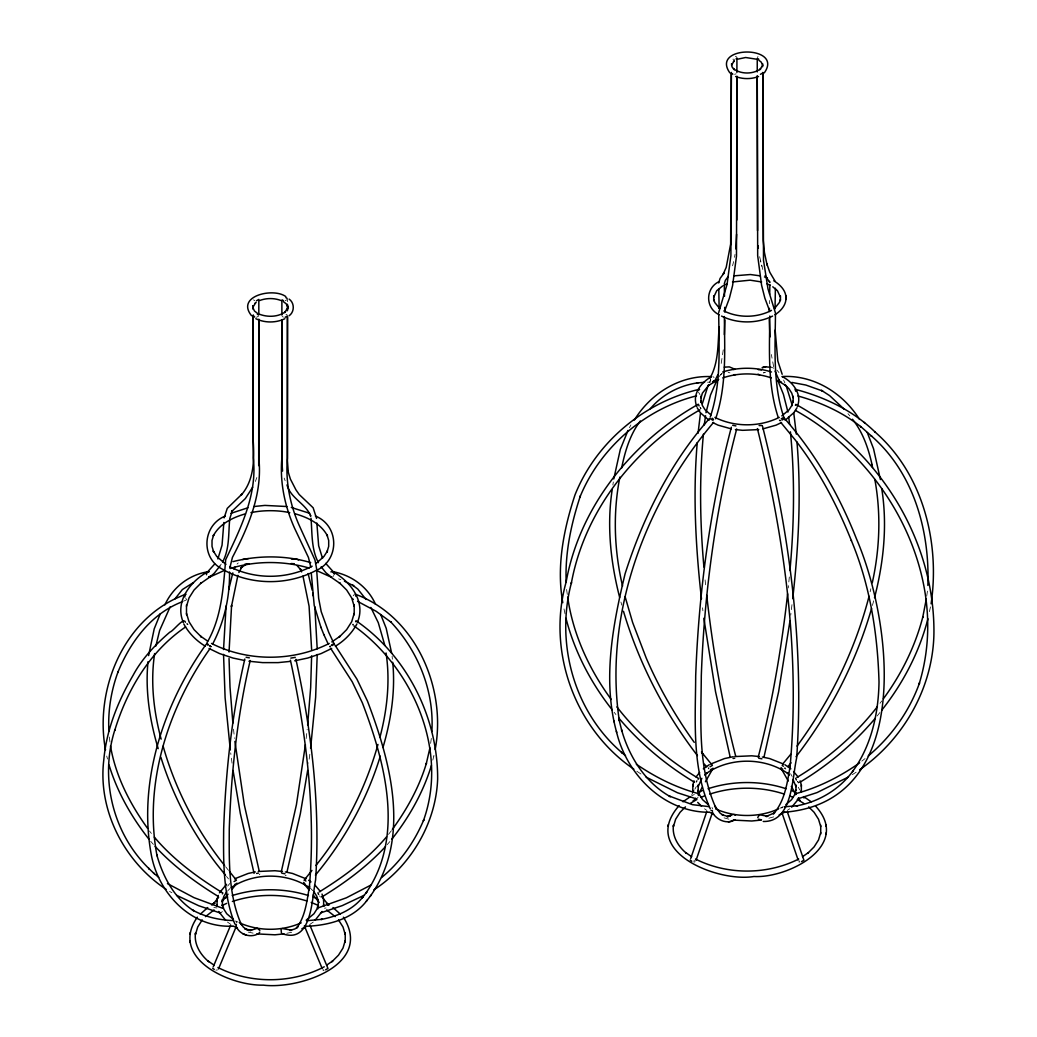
<?xml version="1.0" encoding="UTF-8"?>
<svg xmlns="http://www.w3.org/2000/svg" width="1037" height="1037" viewBox="0 0 1037 1037"><rect width="100%" height="100%" fill="white"/><g stroke="black" fill="none" stroke-linecap="round" stroke-linejoin="round"><path stroke-width="0.75" stroke-dasharray="5 3.75" d="M769.519 303.672L769.571 300.523M723.269 349.806L720.793 366.204M789.326 576.974L788.25 587.94M306.161 738.538L307.172 729.374M791.996 604.662L790.712 615.148M309.83 754.249L308.663 763.089M430.64 743.386L431.444 737.437M926.728 596.068L927.609 589.936M612.88 485.044L613.321 481.998M734.52 257.319L735.039 254.376M929.45 611.636L930.448 606.93M870.147 591.764L870.86 588.757M732.563 265.796L733.613 261.609M432.779 760.134L433.946 755.662L433.712 756.543M872.415 605.427L873.672 600.825M255.374 481.453L256.826 477.526M709.489 382.277L710.786 379.348M352.567 624.896L352.995 623.95M629.459 427.672L630.898 424.924M691.77 794.614L694.064 790.57M694.829 789.222L696.358 786.513M695.983 781.989L696.799 780.563M780.083 419.959L779.513 420.892L780.783 420.841M697.24 798.438L698.082 797.129M708.258 768.806L708.854 767.898M696.371 782.157L697.292 780.77M219.844 566.15L221.218 564.089M221.412 912.677L222.294 911.393M880.037 703.267L881.735 700.986M388.499 834.37L391.416 830.676M877.185 715.958L879.894 712.549M227.699 886.052L229.708 883.55M353.241 595.782L354.239 594.564M332.747 576.779L333.81 575.496M718.589 377.196L721.609 373.592M781.755 808.134L782.741 806.967M387.164 844.675L389.834 841.603M259.25 874.761L259.937 873.971M258.822 315.948L256.476 317.296M757.243 57.476L758.034 56.581M329.546 646.79L330.259 646.038M227.816 890.705L229.929 888.592M237.032 564.089L238.251 562.922M352.813 625.039L353.617 624.339M799.501 860.879L798.84 861.993L799.942 862.006M861.812 761.132L865.052 758.604M323.751 969.608L323.013 970.515L324.062 970.36M309.791 924.447L313.304 922.01M787.264 810.454L789.65 808.795M330.22 645.805L329.416 646.569L330.388 646.258M852.31 774.626L856.16 772.215M720.378 374.746L722.361 373.54M691.692 795.755L694.31 794.498M779.85 808.29L782.52 806.993M329.701 646.971L330.647 646.531M183.445 601.214L186.297 599.956M285.227 875.682L286.16 875.293M773.693 816.884L765.28 819.165M734.572 74.301L736.127 73.834M285.11 300.769L287.469 299.408L287.469 302.648M765.073 372.49L763.413 372.892L765.228 372.464M286.782 933.3L292.499 932.082M216.953 907.945L213.881 907.518M324.451 908.192L326.072 907.971M707.558 382.225L710.539 382.16M780.355 420.452L779.059 419.959M732.848 59.187L734.572 59.342M693.429 861.838L694.868 862.058M728.881 819.165L720.469 816.884M248.206 932.082L253.909 933.3M728.143 372.413L729.944 372.84M215.89 970.113L217.485 969.945M338.606 578.879L340.875 579.67M209.578 645.947L211.444 646.544L209.785 645.429M772.267 367.552L773.835 368.226M235.606 920.96L238.225 922.217M735.414 56.27L736.646 56.983M285.953 314.237L287.184 314.95M253.508 299.9L254.752 300.613M282.155 316.428L283.386 317.141M783.998 768.3L785.89 769.052L784.763 767.328M693.96 860.529L695.192 861.241M209.37 646.116L210.615 646.829M169.562 891.405L171.909 892.766M640.983 774.017L636.122 770.776M704.512 808.795L706.897 810.454M227.401 922.01L230.901 924.447M712.886 376.587L714.078 377.455M185.714 598.492L186.79 599.399M209.837 645.532L211.185 646.958M798.594 783.065L797.297 781.444M309.726 887.542L312.889 890.705M700.001 394.656L698.484 392.103M186.453 623.626L187.464 624.728M707.999 767.717L709.114 768.987M150.702 841.318L153.385 844.403M847.968 413.659L849.809 415.85M776.894 370.092L778.943 372.542M225.586 866.699L228.542 870.38M226.494 876.434L228.477 878.909M614.124 712.276L615.926 714.545M149.471 830.987L151.402 833.437M319.565 895.929L320.446 897.109M700.001 407.437L700.805 408.643M790.622 773.758L792.151 776.454M798.257 787.252L799.786 789.961M187.373 623.418L188.034 624.585M797.829 781.367L798.477 782.585M700.468 407.385L701.103 408.604M783.622 380.073L784.918 382.99M711.991 807.447L712.639 808.964M235.995 921.413L236.63 922.93M284.164 478.096L285.136 480.727M710.267 379.646L710.838 381.253M759.628 256.709L762.804 269.516M620.93 602.043L621.772 605.115M106.72 756.051L107.498 759.032M760.536 260.987L760.834 262.167M761.586 265.161L761.884 266.353M773.654 366.774L771.359 354.537M563.998 608.952L565.334 615.213M566.591 589.47L567.472 595.601M232.055 763.18L230.707 752.914M109.287 737.022L110.091 742.985M702.542 607.799L702.905 610.78M233.506 729.154L234.531 738.357M392.09 656.162L392.401 659.221M705.108 579.942L705.575 584.79"/><path stroke-width="1.5" d="M343.39 917.188C373.838 965.045 298.708 989.544 263.385 985.15C230.46 985.967 168.564 958.616 197.315 917.175M218.263 895.385L217.07 899.351L217.07 906.182L217.07 904.757M223.538 654.373L225.107 697.668L230.318 749.984M229.047 652.014L231.588 605.349L231.42 606.71L237.901 575.341M258.822 319.176L258.822 458.302C262.698 493.495 248.361 526.939 232.431 557.387L229.89 567.654M281.883 320.29L281.883 457.784C279.692 482.075 284.708 506.134 294.599 528.3L308.456 557.491L310.815 567.226M322.04 894.063L323.635 899.351L323.635 906.182L323.635 904.757M679.144 805.58C638.662 851.39 717.734 882.604 753.938 876.498C787.653 878.443 851.546 846.179 816.015 806.566M694.038 780.887L692.82 784.931L692.82 791.866L692.82 790.44M731.331 72.434L730.904 255.517L727.067 284.371L718.693 312.565M736.918 76.155L736.49 256.139L732.576 285.642L729.348 298.384L724.643 310.983M757.243 75.636L757.671 255.646L761.599 285.266L764.852 298.125L769.545 310.633M785.813 299.408C786.889 291.203 780.291 284.76 773.861 280.833M795.962 790.363L795.962 785.203L795.962 786.629L793.033 779.474M800.123 780.887L801.342 784.931L801.342 791.866L801.342 790.44M736.581 234.336L735.842 248.945M736.801 220.038L736.918 77.244M769.376 311.528L769.441 308.391M769.687 294.236L769.856 284.812M769.817 316.052C769.467 349.676 767.497 384.597 778.1 417.055M775.028 308.819L775.391 288.26M223.538 649.538L226.079 606.049M724.928 319.902L724.357 334.627M258.706 465.639L258.822 320.446M719.159 326.668C717.773 344.051 718.81 362.756 709.827 378.388M927.856 585.399C929.865 530.711 913.636 472.418 870.963 435.605L871.741 436.279L860.58 426.427L861.332 427.101C842.796 412.337 820.734 402.291 797.971 395.991M229.527 572.009C229.916 596.988 224.277 621.759 212.715 643.912M223.849 522.492L222.048 545.19L217.874 558.943M229.605 520.367C228.386 534.262 229.501 549.351 222.579 562.028M431.846 731.526C434.412 691.109 418.067 650.86 390.495 621.63L391.234 622.33L376.159 611.299L357.584 601.369M697.24 442.643C692.82 494.688 695.633 547.043 701.479 598.855M789.935 570.544C794.199 524.45 794.977 477.953 790.414 431.846M698.044 433.297L700.429 413.569M703.41 434.153C699.288 478.355 699.936 522.894 703.929 567.096M307.652 724.811L310.659 687.544L311.618 655.838M147.993 661.723C145.102 691.018 149.808 720.585 158.194 748.649M787.614 593.825C781.496 648.851 772.111 703.592 758.19 757.204M792.709 598.686C798.568 546.693 801.407 494.169 796.96 441.956M305.422 744.683L296.426 804.66L281.234 872.039M310.581 748.286L315.637 697.292L317.218 654.464M789.935 621.15L778.593 691.86L763.906 757.464M704.447 423.55L704.266 424.911L705.562 415.746M926.287 599.127L922.697 617.533L922.891 616.652C915.269 646.232 901.477 674.115 883.433 698.705M931.109 603.793C940.144 542.247 922.904 473.481 874.632 431.651M612.206 489.607C606.658 525.59 610.637 562.352 619.659 597.429M307.639 770.465L300.367 813.565L286.925 872.221M148.615 655.591L154.202 628.902L160.32 613.735M154.63 653.556C150.326 682.139 153.67 711.382 161.137 739.148M224.135 517.865L227.246 508.402L242.023 494.066L241.154 495.18C254.195 480.222 254.324 459.935 253.235 441.282L253.235 315.079M229.695 518.824L232.366 510.606L231.523 511.708L245.354 498.551L252.691 487.183M718.693 282.958L720.067 278.46L724.059 273.042L723.204 274.144L726.198 267.39L730.657 244.058L731.331 73.523M724.28 283.801L725.369 280.353L728.285 276.373M613.774 478.951L620.333 449.345L628.02 430.407M619.88 477.085C612.789 513.108 614.176 550.427 622.563 586.099M621.604 468.115C625.013 451.523 629.887 434.646 640.322 420.983M872.298 582.729C879.804 548.871 881.126 513.665 874.839 479.483M429.94 747.858L426.22 763.984L426.453 763.128C419.272 787.07 407.022 809.249 392.349 829.367M435.151 749.531C446.804 688.451 415.902 616.419 355.276 594.201L355.976 596.275M155.848 646.025L159.646 630.431L170.159 606.826M281.118 929.722L281.442 933.015M702.373 403.523L708.18 385.194M705.99 412.7L710.514 394.993L717.189 379.594M228.697 589.651L232.819 572.891M244.836 659.001C231.795 714.739 225.677 771.956 223.668 829.107C223.37 860.632 222.929 893.479 234.595 923.306M250.202 660.53C237.292 715.673 231.251 772.28 229.268 828.809C229.164 860.853 228.179 894.711 241.388 924.641L240.545 923.215L243.41 927.182L246.404 929.346L251.576 930.137L249.917 930.578L257.332 928.284L259.859 930.396M757.736 817.584L759.421 814.719L767.808 816.326L766.11 816.521L774.639 812.775L773.408 813.941C784.944 801.018 787.226 782.715 790.155 766.304L789.974 767.704C800.447 654.088 784.737 538.916 757.399 428.579M874.515 597.753C883.667 562.274 887.568 525.033 881.735 488.673M379.892 737.463C387.151 710.034 390.301 681.166 386.062 652.973M731.357 427.231C709.995 508.441 698.718 592.218 695.684 676.098C695.464 720.235 691.614 767.587 710.28 808.86M736.685 428.981C715.478 509.569 704.304 592.71 701.297 675.943C701.077 719.73 697.253 766.719 715.776 807.654L714.973 806.229L720.184 813.215L723.606 815.393L722.037 814.719L727.157 816.275L732.2 814.875M869.058 596.275C855.097 650.29 830.08 701.206 797.038 746.083M871.573 608.486C856.147 662.125 830.08 712.549 796.027 756.712M927.934 618.791C919.339 652.143 903.046 683.318 881.696 710.28M377.961 744.449C365.594 788.457 344.556 829.885 315.883 865.506M382.964 747.508C391.066 719.963 395.551 690.979 392.712 662.28M186.504 606.282L189.006 597.96L194.049 590.027L201.424 582.651L200.582 583.468L210.07 576.896L224.316 570.454M287.819 307.6L284.708 312.526L285.564 311.709C278.214 317.076 268.026 317.387 259.691 314.328M354.2 613.373L351.699 621.694L346.656 629.628L339.28 637.016L340.123 636.199L331.814 641.942M357.35 622.459C366.23 601.888 350.519 581.407 332.994 571.802M731.526 65.124L734.3 60.742L733.457 61.559M762.636 65.292L759.862 69.673L760.704 68.857C752.875 74.379 741.286 74.379 733.457 68.857L734.3 69.673L731.992 66.822L731.526 63.698M780.433 299.136L779.435 302.441L774.496 308.533L775.339 307.717M793.136 400.969L791.762 405.545L789.001 409.9L781.833 415.863M797.362 406.491C802.132 394.916 793.875 383.21 784.011 377.585M795.962 790.168L794.498 795.029L791.568 799.644L785.877 804.686M820.721 832.633L818.53 839.944L814.097 846.905L807.616 853.386L808.458 852.57L802.495 856.705M431.405 765.462C423.239 792.385 409.096 817.286 391.727 839.322M380.294 756.167C366.981 799.734 344.465 840.139 315.417 875.15M710.254 417.004C721.389 384.04 718.991 348.38 718.719 314.185M715.621 418.779C726.73 385.997 724.682 350.558 724.344 316.518M690.72 858.467L706.754 811.647M696.06 860.308L712.613 811.984M698.342 390.469L699.573 389.393M795.625 794.601L796.04 793.577C818.88 787.355 840.372 776.48 859.647 762.83M798.594 797.673L798.179 798.71L817.052 792.579L848.422 776.985M234.129 569.261L235.049 567.006M238.886 572.541L241.997 566.772L240.791 567.939L246.365 564.128M186.012 594.292L184.664 595.381L184.91 596.949M213.272 966.769L230.577 925.38M218.496 968.947L236.41 926.08M317.892 908.814L318.32 907.803L346.358 897.809L370.715 885.183M717.876 374.733L715.102 380.32L712.743 381.668M355.613 621.682L356.028 620.735C406.958 655.76 438.003 717.604 437.64 779.163C435.929 823.378 410.782 865.882 373.838 889.889M698.121 779.331L698.536 778.411C667.348 759.797 639.207 735.661 616.911 706.923M222.385 893.894L222.812 892.961C197.691 877.535 173.425 859.79 154.319 837.118M795.392 405.298L795.82 404.365C877.808 449.306 934.57 538.423 933.935 632.803C933.274 687.051 903.94 739.005 859.621 769.765M206.972 642.784C221.788 617.443 223.24 587.992 225.703 559.643C240.804 527.898 257.63 494.182 253.235 457.81L253.235 315.429L254.752 317.141M698.549 793.888L702.373 787.135M705.432 781.742L712.315 769.597M164.896 604.869C172.933 587.072 189.732 574.161 209.137 571.607M356.909 623.937C351.958 633.14 344.388 640.775 335.457 646.155M202.202 919.923L197.704 927.013L195.475 934.441L195.475 933.015C193.919 944.331 200.374 954.753 208.8 961.74L207.957 960.923L214.011 965.11M219.468 892.792L226.546 884.328M226.766 891.755L223.888 896.292L222.449 901.049L222.449 899.623L222.449 905.91L222.449 904.484L223.888 909.242L226.766 913.766L233.416 919.443M322.04 911.471L315.092 920.26M796.986 407.774L793.888 412.648L785.139 420.322M696.073 776.972L699.612 772.5M701.855 778.307L698.199 786.629L698.199 785.203L698.199 791.607L698.199 790.168L699.664 795.029L702.593 799.644L708.284 804.686M798.905 798.542L791.685 807.162M370.313 896.175C411.43 838.479 390.586 761.547 367.422 701.012L356.935 679.17L334.99 645.118M105.515 749.932C94.834 692.457 120.823 625.091 175.02 598.829L182.369 589.56L193.362 582.587M634.32 420.076C650.653 393.554 679.741 375.122 711.382 376.625M205.676 644.936C163.211 704.797 137.506 782.507 151.506 855.914C159.115 894.218 191.508 928.037 232.508 926.171M210.278 648.229C168.487 707.104 143.275 783.583 157.028 855.784L156.73 854.592C162.757 876.304 174.164 898.314 193.66 910.732L192.428 910.019C204.872 916.838 219.053 920.091 233.182 920.558M214.698 564.024L206.441 573.15L206.506 574.731M219.844 566.15L214.309 573.163L210.472 576.676L208.994 576.909M212.728 904.614L218.613 897.277M232.081 889.227L236.967 883.135M305.915 926.274C328.431 925.548 353.189 919.132 367.228 900.116M210.472 576.676L211.354 575.548M713.08 768.236L710.734 769.597M695.503 799.294L693.144 800.642M366.372 901.218L371.155 895.087M259.781 932.133L258.719 933.481C250.617 938.472 239.456 934.687 235.917 925.95M877.406 706.638C855.369 735.039 827.643 758.967 796.883 777.478M304.074 880.257L311.943 870.432M221.996 901.71L228.049 894.218M206.791 572.968L207.737 571.802C190.186 581.381 174.475 601.888 183.342 622.459M211.004 575.729L208.657 577.09M782.546 764.217L790.712 754.327M787.939 766.576L791.024 762.843M709.347 418.637C670.006 463.15 643.121 517.372 625.117 573.668C612.724 625.142 602.264 680.259 616.665 732.446C626.854 774.613 663.602 811.997 708.621 812.269M713.573 422.383C645.066 503.321 603.547 614.306 619.296 720.663L619.011 719.497L621.863 731.059L621.565 729.841C629.213 756.88 645.364 782.754 670.382 796.714L669.137 796.001L692.47 804.673L709.217 806.656M713.378 381.927L714.389 380.76M875.228 718.317C853.918 743.607 828.2 765.28 799.851 782.287M386.555 836.833C367.733 859.116 343.973 876.719 319.253 891.924M736.127 58.889L736.918 57.981L736.918 72.434M385.388 846.723C367.059 866.465 345.217 882.681 322.3 896.681M650.329 408.721C662.371 394.397 679.533 385.362 698.005 382.822L696.618 383.003L704.564 382.303M289.142 315.741C294.638 311.852 294.638 302.985 289.142 299.11M764.282 72.875C784.153 45.071 710.008 45.071 729.879 72.875M200.335 914.154L207.75 907.556M205.507 916.63L214.011 909.955M704.745 775.002L706.897 772.85L706.054 773.667C729.62 757.036 764.541 757.036 788.107 773.667L787.264 772.85L789.416 775.002M685.457 806.89L680.065 812.295L675.631 819.256L673.441 826.567L673.441 825.141C671.911 836.276 678.25 846.516 686.546 853.386L685.703 852.57L691.666 856.705M255.141 303.128L255.983 302.324L252.872 307.25L252.872 305.824L252.872 309.026M868.189 755.986C891.34 736.659 909.371 711.304 919.547 682.89L919.171 683.889C951.435 578.594 888.605 462.165 795.535 410.483M381.603 877.522C400.217 862.253 414.554 841.927 423.783 819.774L423.394 820.76C448.852 750.412 412.778 667.802 353.811 625.829M185.584 626.957C149.937 651.21 127.058 689.864 114.718 730.489L114.938 729.62C99.396 778.178 112.657 833.541 149.406 869.045L148.654 868.319L154.254 873.672M781.276 418.779L783.622 417.431C815.095 452.884 838.933 494.48 856.316 538.462L856.432 538.773C892.701 622.55 914.556 802.91 783.311 812.308M710.06 766.745L712.406 765.384L701.466 752.019M234.064 881.554L236.41 880.206L229.527 871.598M225.288 516.05C201.658 525.487 200.439 559.824 224.109 569.974M719.25 281.558C705.121 287.962 705.121 308.339 719.25 314.755M316.116 563.467L323.933 556.467L327.472 550.893L326.94 552.177L328.69 546.382L328.69 540.458L326.94 534.664L327.472 535.948C321.12 523.789 307.937 517.45 295.299 513.846M722.672 285.927L716.723 290.71L713.728 297.165L713.728 295.739L713.728 300.561L713.728 299.136L714.726 302.441L719.665 308.533L718.822 307.73M774.911 314.755C781.522 310.737 787.252 303.685 785.813 295.48M711.278 376.807C701.025 382.497 691.809 394.358 696.799 406.491M231.225 887.594C253.922 872.311 286.782 872.311 309.48 887.594M211.548 904.938L214.089 903.188M306.187 920.208L313.939 913.766L316.816 909.242L318.255 904.484L318.255 905.91L318.255 899.623L318.255 901.049L316.816 896.292L313.939 891.755M326.681 965.11L332.747 960.923L331.905 961.74L338.503 955.142L343.001 948.064L345.23 940.624L345.23 942.05L345.23 933.015L345.23 934.441L343.001 927.013L338.503 919.923M703.319 768.832L709.269 764.71M682.968 801.782L690.448 796.61M690.473 803.325L696.903 799.475M334.264 644.223L331.918 645.584M331.568 645.001L333.914 643.653M699.923 409.861C635.733 446.377 584.635 509.971 571.296 583.468L571.491 582.561C555.184 643.225 574.005 711.849 622.174 752.888L621.409 752.214L625.531 755.779M364.376 895.203L342.197 905.638L320.537 912.923M325.631 969.802L327.977 968.454L309.933 925.289M284.877 318.709C275.894 323.038 264.811 323.038 255.828 318.709M230.966 513.315L247.908 507.78M723.813 285.369L727.274 283.71M771.489 310.387C756.932 317.983 738.551 318.19 723.813 310.931M772.591 316.091C756.867 323.842 737.294 323.842 721.571 316.091M312.163 566.202C286.355 579.411 255.802 579.644 229.851 566.837M718.68 379.464L708.375 385.544L709.217 384.727L702.399 393.14L701.025 397.715L701.025 396.29L701.025 402.395L701.025 400.969L702.399 405.545L705.16 409.9L711.006 414.956M779.267 417.392C759.447 427.27 734.714 427.27 714.895 417.392M781.535 422.526L776.13 425.131L762.934 428.864M329.209 643.446C293.056 661.8 247.649 661.8 211.496 643.446M331.671 648.488L321.172 653.556L307.73 658.041L294.728 660.789M234.647 878.806L248.206 873.452L255.335 871.936M222.255 905.482L226.61 903.383M301.171 922.852C281.934 931.42 258.77 931.42 239.534 922.852M301.858 928.763L306.058 926.728M710.708 764.023L724.513 758.566L733.237 756.712M324.257 966.795C291.734 983.763 250.63 984.048 217.9 967.495M698.225 792.605L702.14 790.712M701.193 797.401L704.058 796.027M778.515 808.938C758.89 817.662 735.272 817.662 715.647 808.938M779.176 814.849L784.892 812.101M798.684 859.038C766.965 875.072 727.196 875.072 695.477 859.038M801.562 861.591L803.921 860.23L787.368 811.906M175.02 598.829L185.092 594.357M182.032 601.849C150.663 613.969 130.027 642.486 117.712 672.676L118.114 671.678C111.102 690.59 107.835 710.954 108.898 731.111M781.989 420.063L784.335 418.702C772.539 384.896 775.222 348.173 775.469 313.031L767.963 288.792L763.504 260.3L762.83 72.94L760.471 74.301M712.769 813.086C717.202 820.293 727.481 824.622 735.155 819.697L733.509 820.098M242.684 559.513L245.691 558.787M290.827 658.106L295.26 657.367M737.527 59.213L745.616 57.502L756.634 59.213M758.54 76.518C751.242 79.292 742.92 79.292 735.622 76.518M259.691 300.51C266.483 297.93 274.222 297.93 281.014 300.51M245.406 513.846C232.768 517.45 219.585 523.789 213.233 535.948L213.752 534.664L212.015 540.458L212.015 546.382L213.752 552.177L213.233 550.893L216.772 556.467L225.91 564.387M722.646 372.011C738.37 367.02 755.792 367.02 771.515 372.011M722.815 377.909C738.37 372.594 755.792 372.594 771.347 377.909M230.071 568.535C255.582 560.628 283.581 560.628 309.195 568.056M224.705 898.068L227.712 897.057M232.236 895.553C256.787 887.841 283.905 887.841 308.456 895.553M232.392 901.451C256.295 893.544 282.855 893.466 306.861 900.972M708.077 788.729C733.12 780.485 761.041 780.485 786.085 788.729M709.749 794.135C733.716 786.227 760.445 786.227 784.413 794.135M256.476 300.769L258.822 299.408L258.822 313.965M285.11 317.296L287.469 315.948L287.469 458.328C285.188 481.427 290.321 505.693 299.434 525.902L314.963 559.954L316.57 568.509L318.644 598.258L321.211 611.661L328.716 632.324L334.199 644.055M698.769 389.445C644.223 402.239 596.418 442.034 575.341 494.04L574.952 495.038C563.635 529.466 556.325 566.539 562.78 602.678M696.527 395.836C644.833 408.954 600.138 447.595 579.994 496.93L580.37 495.932C571.231 523.555 564.958 552.669 566.176 581.9M291.371 558.969L294.612 559.176M294.314 563.752L291.073 563.545M330.868 571.918L332.294 571.568C350.973 574.796 367.746 586.696 375.498 604.247M763.776 367.267L762.117 367.668L765.656 366.826L771.178 367.331M763.997 367.228L765.656 366.826M728.441 821.939L731.772 821.123M758.267 369.626L761.495 369.911M734.196 275.829L750.399 274.52L759.965 275.829M732.511 281.96L750.101 280.171L761.651 281.96M250.915 512.68C262.659 510.035 278.033 510.035 289.79 512.68M232.962 561.626C258.356 555.236 285.564 555.145 310.724 562.611M759.11 425.559L762.104 425.494M733.055 758.475L734.74 758.19M234.608 884.496L236.112 884.237M213.57 903.512L215.074 903.266M256.619 873.439L258.317 873.154M207.309 572.022L208.787 571.789M253.858 506.523L264.902 505.408L286.847 506.523M246.689 558.787L248.387 558.593M249.023 563.934L244.667 564.335M282.388 928.543L291.591 930.202L289.906 930.409L294.897 928.958L297.878 926.806L296.66 927.972C305.565 916.034 306.991 900.31 309.493 886.065L309.324 887.439C315.948 811.427 306.446 734.533 290.438 660.219M733.353 369.47L735.052 369.289L729.296 366.878L724.267 367.15M733.768 374.785L735.466 374.603M761.56 819.852L758.41 819.178M758.734 429.59L742.648 430.316L735.427 429.59M290.243 661.399L278.11 662.617L262.594 662.617L248.945 661.243M734.766 756.569L751.76 755.804L759.395 756.569M760.925 820.086L751.76 821.006L733.237 820.086M258.265 871.482L274.948 870.73L282.44 871.482M283.931 933.896L274.948 934.804L256.774 933.896M306.641 920.739L322.377 919.275L321.003 919.456C336.895 916.501 352.93 909.955 363.028 896.759L362.172 897.861L366.865 891.833L366.022 892.935C405.208 836.289 384.87 761.767 362.315 702.749L352.243 681.827L330.466 648.06M784.102 806.786L797.699 805.736L796.325 805.918C818.958 801.821 839.75 789.3 853.282 770.569L852.44 771.671C871.378 745.966 878.495 713.443 879.013 681.996C877.639 633.814 870.043 585.153 851.325 540.497L851.455 540.795C837.015 504.863 818.906 470.279 795.003 439.675L780.822 422.461M732.666 425.3L735.894 425.909M758.734 758.216L761.962 758.812M281.779 873.18L285.019 873.802M246.093 657.251L249.334 657.834M791.879 382.433L805.801 385.025L822.665 391.027L821.421 390.314L829.652 395.641L844.299 409.291M711.019 810.493L712.458 810.701M731.228 428.864L718.032 425.131L712.626 422.526M291.306 507.469L309.739 513.315M762.376 757.023L769.648 758.566L783.453 764.023M244.538 660.478L232.962 658.041L219.533 653.556L209.033 648.488M285.356 871.936L292.499 873.452L306.058 878.806M763.245 821.473C792.799 822.237 792.009 777.944 796.675 757.866C804.336 646.531 789.857 534.094 762.493 426.168M235.049 924.291L236.423 924.667M282.92 933.87C312.293 943.981 311.839 897.394 315.598 880.024C320.446 806.086 311.735 731.526 295.921 659.312M764.502 276.957L767.367 277.916M316.389 570.454L330.622 576.896L340.123 583.468L339.28 582.651L346.656 590.027L351.699 597.96L354.2 606.282M312.98 897.057L316 898.068M311.204 902.41L318.45 905.482M713.015 420.296L709.775 418.429M295.726 558.749L298.617 559.889M242.788 933.676L245.963 934.985M758.008 374.163L759.602 374.837M733.846 814.486L735.427 815.16M344.414 581.174L353.824 585.905L352.593 585.192L357.804 589.094L366.061 599.477M766.887 283.71L770.348 285.369M776.739 380.073L785.787 385.544L784.944 384.727L789.001 388.784L791.762 393.14L793.136 397.715M285.849 296.608C273.522 287.314 235.451 295.895 251.563 315.741M792.022 790.712L795.936 792.605M790.103 796.027L792.968 797.401M797.259 799.475L803.688 803.325M225.288 570.791C252.898 585.231 287.806 585.231 315.417 570.791C339.812 561.017 339.812 525.824 315.417 516.05M709.269 812.101L713.56 814.162M233.247 926.054L237.447 928.089M176.679 895.359L198.832 905.781L220.479 913.066L219.844 912.417M646.155 777.167L677.472 792.748L696.333 798.866L695.684 798.257M757.516 58.474L758.747 59.187M731.603 73.433L732.848 74.145M783.194 377.248L781.963 376.535C813.669 374.707 843.029 393.023 859.543 419.441M775.054 371.116L779.357 380.929L781.444 382.16M285.953 297.697L287.184 298.41M282.155 299.9L283.386 300.613M257.319 314.237L258.55 314.95M782.17 765.5L783.415 766.213M781.03 767.536L782.624 769.571M800.201 800.616L798.62 798.581M332.294 571.568L334.355 573.915M331.321 577.129L325.864 572.696L321.172 566.772M691.783 861.267L690.201 859.971M207.18 643.796L208.411 644.508M208.009 645.195L206.35 644.081M304.709 880.322L305.941 881.035M303.672 882.396L305.293 884.483M326.422 903.266L328.055 905.366M214.27 969.439L212.65 968.247M694.297 782.144C665.832 765.06 640.023 743.283 618.635 717.876M218.379 896.512C195.423 882.487 173.529 866.232 155.174 846.451M167.45 883.589L194.01 897.653L222.709 908.295M166.101 889.318C124.259 861.63 97.582 810.286 103.804 759.823C106.474 729.763 117.933 701.336 133.021 675.45C142.043 658.534 155.394 644.586 169.822 632.168C173.464 631.131 183.743 616.6 185.429 622.226M758.851 60.276L761.236 62.116L762.636 65.124M772.772 286.808L777.439 290.71L780.433 297.165M709.023 420.322L700.273 412.648L697.175 407.774M283.49 301.702L286.251 303.867L287.819 307.25M257.215 313.135L254.454 310.983L252.872 307.6M784.892 764.71L790.842 768.832M803.714 796.61L811.193 801.782M207.698 641.125L200.582 636.199L201.424 637.016L194.049 629.628L189.006 621.694L186.504 613.373M205.248 646.155C196.317 640.775 188.747 633.14 183.795 623.937M308.624 880.283L310.97 881.904M326.616 903.188L329.157 904.938M332.955 907.556L340.369 914.154M326.681 909.955L335.197 916.63M636.355 764.23C655.086 777.089 675.774 787.459 697.771 793.422L698.523 795.444M633.814 769.143C574.757 728.855 546.771 651.327 566.033 582.366L566.228 581.459C579.903 506.225 632.505 441.321 698.342 404.223L699.107 405.934M875.397 432.338C853.373 410.691 824.7 397.002 795.055 389.29L795.807 391.312M153.515 872.973L158.713 877.341M712.199 418.248L713.534 419.376M297.191 565.709L301.236 570.376L300.393 568.963L301.598 571.905M864.028 422.292L864.78 422.966M333.927 572.489L325.696 563.389M352.671 598.829L353.332 599.477M793.59 771.554L798.088 776.972M808.704 806.89L814.097 812.295L818.53 819.256L820.721 826.567M697.707 802.392L701.518 806.216M315.092 885.274L320.433 891.535M225.612 920.26L218.664 911.471M704.395 764.152L706.443 766.641M321.613 896.499L327.666 903.979M304.061 883.77L309.104 890.005M313.135 895.009L319.189 902.488M224.601 865.467C196.537 830.468 175.253 789.17 163.12 746.173M225.509 875.202L216.59 864.08C192.014 832.05 172.907 795.936 160.916 757.347M612.31 709.995C590.934 682.994 574.602 651.767 565.995 618.337M148.809 839.024C131.401 816.936 117.22 791.97 109.041 764.982M701.673 752.292L703.229 754.275M623.47 611.26C638.999 663.382 664.341 712.484 697.434 755.61M611.26 699.482C589.172 669.371 572.93 634.307 567.693 597.131M147.604 828.382C129.936 803.805 115.561 776.052 110.492 745.966M852.479 419.233C863.173 432.623 868.656 449.151 872.273 465.691L871.974 464.511L872.545 467.506M694.246 742.362C675.346 716.01 659.039 687.816 646.207 658.015L632.661 622.563L625.078 596.612M765.15 275.505L769.83 282.557L769.519 281.338M781.379 768.858L788.263 781.004M791.322 786.409L795.91 794.498M370.844 607.436L378.298 622.706L384.844 645.416M318.631 894.451L317.918 892.792M867.282 432.546L873.543 448.775L880.4 479.548M796.39 779.967L795.638 778.256M322.533 558.334L318.657 545.786L316.855 523.063M318.424 562.65C311.152 549.104 312.28 533.057 310.996 518.254M328.146 643.938L323.751 634.411M286.977 484.914C290.619 498.473 306.213 503.801 310.737 516.27L310.439 515.091M380.683 614.474L386.205 628.318L391.623 653.09M778.113 381.266L783.402 394.293L787.939 412.052M782.17 374.266L777.815 360.967L775.157 330.09M304.359 925.885L322.287 968.752M311.269 573.098L314.211 605.388L320.99 627.528M320.861 627.178L323.868 634.696M333.525 572.281L334.108 573.785M786.227 385.92L792.32 405.571M782.118 813.241L798.153 860.049M308.106 573.513L312.215 590.234M302.973 576.066L309.078 606.165L311.606 649.421M803.61 796.701L803.96 798.023M779.02 379.607L779.357 380.929M735.674 756.129C722.024 703.267 712.782 649.331 706.677 595.108M730.178 757.088L715.543 691.718L703.851 618.259M259.172 870.899L244.304 804.803L234.893 741.442M254.078 873.361L240.299 813.358L233.066 770.517M613.761 720.689L614.06 721.856M616.367 731.241L616.665 732.446M775.028 281.105L769.817 272.316L766.797 263.8L767.095 265.005L764.412 252.406L763.258 240.571L762.83 72.434M312.733 593.112L313.265 595.99M316.57 518.435L313.148 507.78L299.226 494.532L295.947 489.866L290.412 479.12L288.027 471.459L288.325 472.613L287.327 459.689L287.469 317.205M793.733 412.661L796.312 434.101M788.6 416.641L789.675 424.302M282.557 471.083L281.74 459.235L281.883 319.927M314.82 606.814L317.205 648.903M232.871 723.061L230.007 687.116L229.034 658.469M758.06 245.678L758.319 248.374M769.998 336.96L769.234 319.383M724.306 285.369L724.5 296.349M724.694 307.341L724.785 312.046M718.797 289.297L719.134 308.287M757.528 230.642L757.243 76.738M826.1 824.882L826.1 826.308M826.1 832.892L826.1 834.318M820.721 825.141L820.721 834.059M801.342 784.931L801.342 786.357M793.136 396.29L793.136 402.395M780.433 295.739L780.433 300.561M762.636 63.698L762.636 66.718M757.243 59.083L757.243 71.916M692.82 784.931L692.82 786.357M668.061 824.882L668.061 826.308M354.2 604.856L354.2 614.798M323.635 899.351L323.635 900.777M287.819 305.824L287.819 309.026M287.469 304.269L287.469 310.737M281.883 300.523L281.883 315.079M217.07 899.351L217.07 900.777M190.095 932.756L190.095 934.181M190.095 940.896L190.095 942.322M186.504 604.856L186.504 614.798M730.489 815.899L727.222 816.702L730.489 815.899M247.986 930.008L244.823 928.698L247.986 930.008"/></g></svg>
